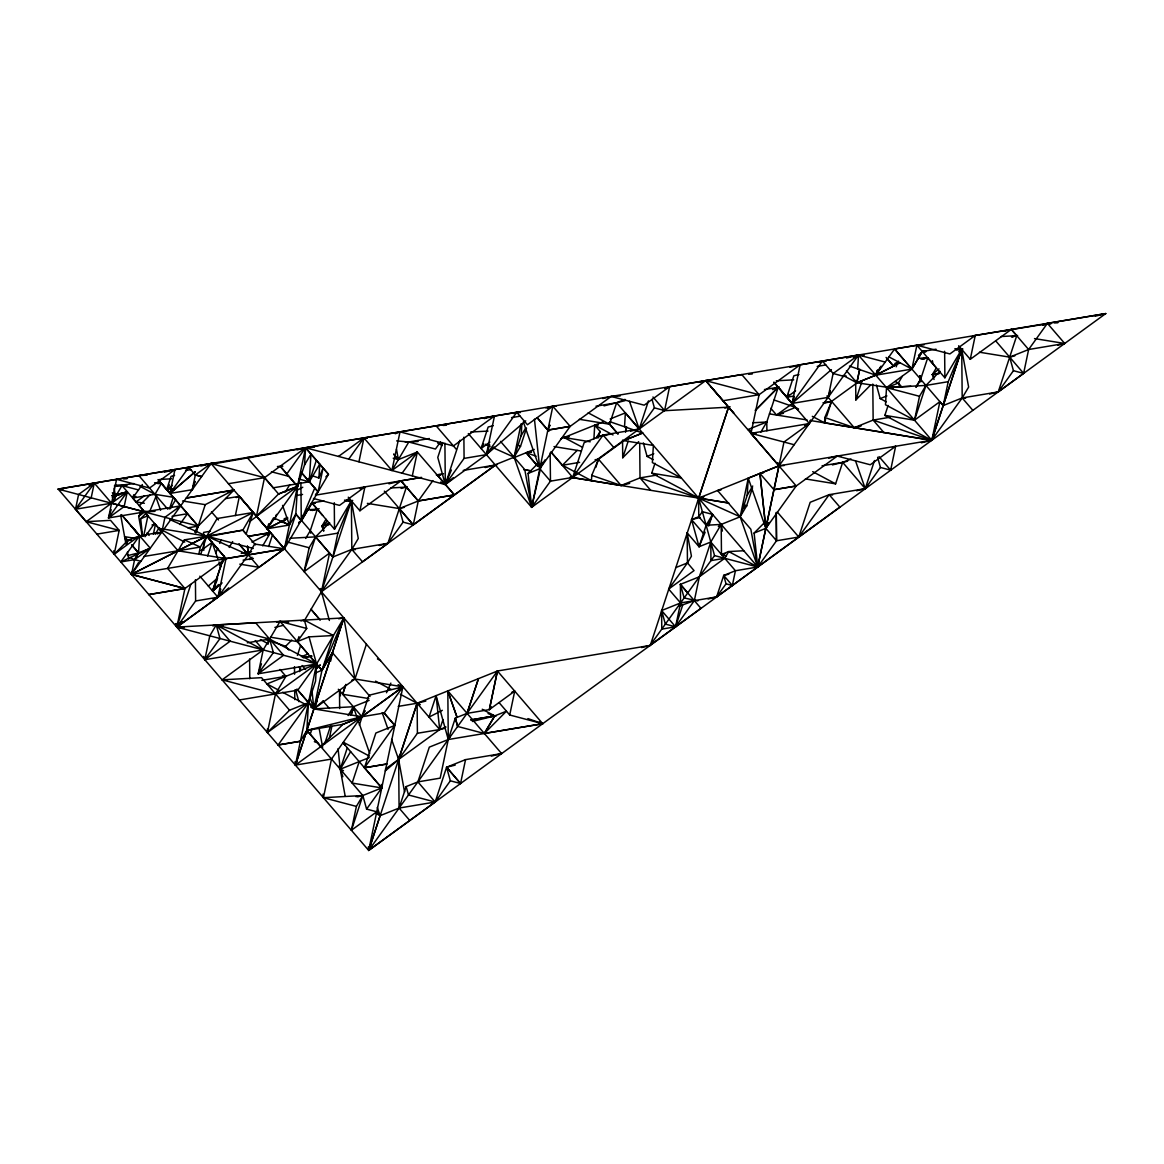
<?xml version="1.0" encoding="UTF-8"?>
<svg xmlns="http://www.w3.org/2000/svg" width="1164" height="1164" viewBox="0 0 1164 1164"><rect width="100%" height="100%" fill="white"/><g stroke="black" fill="none" stroke-linecap="round" stroke-linejoin="round"><path stroke-width="1.5" d="M623.424 441.054L598.5 459.198L591.763 475.363L591.457 480.659L562.43 465.236L550.892 451.836M175.619 623.744L176.797 627.09L217.93 597.219L248.31 554.893L254.698 544.01L284.322 548.841L225.991 558.618L184.93 588.518L131.561 574.434L134.573 559.637L138.56 552.915L139.564 535.775L161.869 532.035L162.96 528.732M239.799 564.162L258.975 567.29L284.394 548.855L295.831 514.095L297.489 486.363L304.546 464.902L305.565 447.762L516.758 412.289L520.177 412.609M312.33 475.741L318.921 478.011L319.736 464.145L309.304 481.78L273.249 487.818M270.688 637.232L297.344 641.582L309.042 636.868L316.564 664.004L315.546 681.158L308.489 702.634L306.656 733.786L306.83 730.381L361.888 716.748L384.164 713.008L402.948 686.833L398.132 684.65M630.582 431.146L639.167 429.021L603.098 435.06L572.703 477.415L550.427 481.168L531.701 507.344L514.095 457.176L521.152 435.714L521.865 423.711M593.902 438.915L594.717 425.195L598.296 425.006M624.544 426.752L625.359 412.885L610.183 418.967M784.143 465.556L778.92 465.847L748.248 478.186L740.159 516.801L747.215 495.326L748.234 478.171L778.905 465.862L931.709 440.225L962.192 397.942L968.623 387.074L961.726 349.331L954.873 348.705M956.284 349.622L961.726 349.331L931.709 440.356L824.534 422.838L824.854 417.527L831.591 401.362L856.544 383.218M857.679 368.901L858.508 355.035L863.95 354.714M936.016 349.2L922.295 351.499L911.907 369.104L886.517 387.597L885.484 404.766L914.497 420.189L939.886 401.682L943.233 405.552L962.192 397.942L998.261 391.904L1023.622 373.397L1028.627 349.52L1047.411 323.359L1105.771 313.567L368.712 850.433L58.2 489.113L1105.8 313.582L1095.222 316.201M113.81 550.761L114.188 554.253L127.851 540.474L139.564 535.775L120.794 561.936L134.573 559.637L150.258 548.215L139.578 535.775L114.188 554.253L119.179 530.391L86.194 521.69L75.5 509.235L78.585 494.496L94.269 483.075L97.805 483.395M120.052 479.146L116.575 479.335L108.499 517.951L124.184 506.515L127.269 491.775L111.584 503.197L94.269 483.075L89.264 485.082L94.269 483.075L91.185 497.814L75.5 509.235L111.569 503.197L144.569 511.898L155.016 511.331M143.638 536.226L147.915 515.783L139.287 505.729L150.36 494.569M157.14 533.941L161.869 532.035L164.953 517.282L180.653 505.86L108.499 517.951L111.206 509.687M164.444 472.162L174.949 469.558L169.959 493.42L192.249 489.695L211.033 463.519L58.2 489.113L198.186 526.128L233.964 490.044L186.196 498.061L234.24 490M198.898 553.875L200.324 547.051L217.115 518.533L253.199 512.495L246.171 534.014L242.825 530.144L184.407 539.863L167.616 568.41L184.93 588.518L176.841 627.134L316.564 663.975L321.977 670.275L313.902 708.905L295.452 765.097L331.493 759.074L365.336 710.869M288.687 622.231L280.029 621.445L263.18 649.919L204.806 659.712L209.796 635.835L216.228 624.952L343.817 617.924L321.977 670.275L315.284 672.967M235.361 515.594L239.377 496.301L225.641 498.599M280.553 466.648L297.489 486.377L256.444 516.321L264.504 477.677L305.55 447.762L314.527 447.194M338.666 618.782L343.817 617.938L316.564 664.004L258.204 673.781L263.18 649.919L216.228 624.952L212.808 625.534M212.91 599.227L217.93 597.219L226.02 558.633L284.394 548.855L305.565 447.762L445.288 484.573L486.377 454.658L525.735 420.844M302.596 515.434L301.534 520.541L298.712 522.607M384.338 491.135L399.339 508.581L403.093 522.141L387.888 543.326L351.834 549.393L332.875 557.003L329.528 553.118L304.139 571.611L309.129 547.749L315.56 536.866L329.63 522.68M344.515 500.142L351.368 500.767L337.866 533.127L332.875 557.003L315.56 536.866L290.054 538.263M212.837 625.796L216.242 624.952L269.612 639.065L316.564 663.975L295.409 765.126L402.948 686.833L354.976 679.005L351.644 680.343M348.283 497.203L359.909 510.763L364.914 486.887L360.171 488.793M330.62 661.196L332.409 652.669L370.021 696.494M343.089 621.431L343.831 617.924L354.976 679.005L313.902 708.891L310.773 707.232M329.383 738.194L331.886 726.263M351.863 713.75L352.954 708.483M402.889 686.818L368.682 850.389L435.176 802.025L450.352 780.811L446.583 767.251L465.542 759.626L501.611 753.574L447.805 690.921L417.149 703.245M440.589 482.071L445.288 484.573L464.087 458.398L486.377 454.658L494.467 416.028L484.268 418.56M521.065 423.827L514.095 457.176L495.137 464.785M465.542 759.626L460.551 783.503L450.352 780.811M497.421 671.002L542.73 723.717L509.716 715.002L514.721 691.14L489.331 709.618L497.421 671.002L650.283 645.409L728.577 407.167L705.675 380.628L669.591 386.681L664.848 388.587M652.044 399.383L654.401 407.866L664.586 410.557L669.591 386.681L644.201 405.174L611.216 396.458L602.719 398.568M789.963 367.329L800.163 364.798L759.088 394.712L750.998 433.343L778.992 465.891L858.479 355.064L863.746 354.729M885.207 362.062L858.523 355.035L833.104 373.528L828.113 397.39L830.296 390.769L828.128 397.39L792.058 403.428L800.163 364.798L858.523 355.005L863.819 355.5M843.114 375.463L856.864 382.781L859.716 369.148L856.85 382.781L893.355 388.238M877.627 457.292L880.45 467.462L890.649 470.154L895.64 446.278L892.482 447.543M877.452 370.196L875.823 375.157L911.892 369.104L916.897 345.242L924.056 344.835M888.117 405.45L884.858 415.359L914.511 420.189L919.502 396.298L925.933 385.429L939.988 371.243M921.393 442.8L931.811 440.298L939.886 401.682M956.532 349.709L961.74 349.418L948.224 381.69L943.233 405.552L925.933 385.415L886.517 387.597L919.502 396.298M958.641 345.766L970.267 359.312L975.257 335.45L1050.888 323.156M153.357 534.276L155.423 524.44L151.975 525.008M200.819 466.037L211.019 463.519L195.334 474.941L192.249 489.695L131.503 574.39L253.199 512.495L242.825 530.144L203.555 537.404M303.95 621.343L321.453 591.749L329.528 553.118L301.054 519.944M358.949 461.773L363.939 437.911L367.358 438.231M412.318 475.858L417.323 452.01L398.35 459.605L393.214 458.238M403.093 522.141L413.278 524.833L418.283 500.957L432.906 480.601M331.042 758.477L362.848 795.521L366.587 809.096L376.772 811.788L351.397 830.267L356.388 806.405L362.819 795.521L381.777 787.912L381.385 784.463M425.82 701.063L417.119 703.216L368.712 850.433L448.271 739.533L447.82 690.936L497.435 671.031L489.346 709.633L467.04 713.372L455.328 718.057L448.256 739.533L440.181 778.149L417.891 781.888L406.163 786.588L399.092 808.063L380.133 815.673L368.697 850.418L368.348 846.868M743.767 550.747L728.708 551.561L724.736 558.284L699.346 576.777L680.387 584.372L680.562 602.937L675.557 626.799L661.603 610.547L665.372 624.108L675.557 626.799L682.613 605.324L668.66 589.086L687.458 562.91L687.167 532.865L699.069 546.731L706.126 525.255L721.185 524.426L721.476 554.471L728.708 551.561L757.72 566.999L716.646 596.914L680.562 602.937L661.603 610.547L661.778 629.113L675.557 626.799L694.341 600.624L699.36 576.777L710.782 542.031L721.185 524.426L740.144 516.787L746.575 505.918L752.555 487.76M663.393 410.776L728.577 407.167L698.604 498.119L714.551 555.592L757.72 566.999L735.43 570.738L723.702 575.438L726.03 583.819L732.331 585.492L735.43 570.738L710.782 542.031L699.069 546.731L691.547 519.595L698.778 516.7L702.372 511.694L712.557 514.386L708.76 525.953M778.934 465.818L757.735 566.97L698.604 498.119L748.234 478.171L765.839 528.354L776.534 540.78L776.257 512.509L776.49 540.78L757.749 566.955L740.144 516.787L698.589 498.105L698.778 516.7L706.126 525.255L712.557 514.386L707.843 525.706M113.927 501.437L115.556 496.475L114.043 488.138M133.773 494.715L132.681 498.032L154.972 494.307L173.305 497.29L175.604 499.822L170.366 508.639M126.774 543.777L127.851 540.474L131.197 540.285M132.58 571.087L131.503 574.39L206.712 536.124L210.335 535.993M195.465 532.661L198.2 526.128L166.699 489.593L171.064 476.323L174.556 475.465M171.588 488.458L169.959 493.42L195.319 471.653L169.959 493.42L188.728 467.244L195.334 474.941L201.634 476.614L195.348 474.941M169.478 508.901L173.305 497.29L158.071 479.553L166.699 489.593L171.865 488.734M196.018 532.748L205.242 504.667L233.964 490.044L227.155 491.732M190.765 584.488L176.87 627.134L183.665 627.76M200.732 554.326L206.756 536.182L253.243 548.448M207.658 556.057L212.139 542.38L217.857 558.749M224.055 556.305L212.648 591.05L222.135 582.888M199.859 576.18L217.93 597.219L220.651 588.926L217.93 597.234L195.625 600.959L176.841 627.134L183.883 627.745M268.768 523.742L267.138 528.747L289.443 525.008L281.499 521.443L267.138 528.747L273.555 517.82L289.414 524.979L295.831 514.095L301.272 520.352L298.639 522.927M274.879 519.42L276.479 514.415M268.666 546.527L272.478 534.96L284.365 548.826L328.495 474.272L305.535 447.82L207.789 464.873L211.033 463.519M316.361 460.304L309.304 481.78L298.988 479.044M176.171 623.671L176.797 627.09L255.643 622.813L283.579 655.288L258.204 673.781L261.464 663.858M267.982 643.998L269.612 639.036L247.277 642.804M306.903 509.774L317.35 509.192L310.279 530.682L305.681 538.452M304.139 571.611L315.56 536.866L337.866 533.127M301.331 656.7L308.024 654.023L297.329 641.568L298.973 636.621M297.402 655.405L300.661 645.482M329.383 620.47L321.453 591.749L351.368 500.767L345.941 501.058M299.555 671.599L300.647 668.296M300.894 620.965L304.401 620.092L333.399 635.529L321.977 670.275L280.015 621.431L276.581 622.056M310.206 734.295L311.836 729.333M323.941 500.927L311.937 502.935L301.534 520.555L311.937 502.935L334.519 529.256L351.368 500.767L351.834 549.393L362.528 561.834L387.918 543.341L406.396 487.105L400.998 480.834L388.951 483.831M324.596 744.116L330.561 725.914M342.653 694.282L345.912 684.374L342.638 694.282L368.784 698.56M354.976 679.005L366.398 644.245M350.611 715.002L353.332 706.737L369.119 700.393M442.669 442.553L437.78 457.423L445.303 484.573L453.305 477.691M347.338 747.681L340.266 769.186L345.213 796.351M361.873 716.748L368.93 695.272L402.948 686.818L361.873 716.748L342.929 724.343L306.83 730.395L300.414 741.25L278.109 744.989L308.489 702.634L313.902 708.905L361.888 716.748L342.914 724.343M359.356 725.128L362.077 716.864L338.317 689.248M449.144 480.703L445.303 484.573L459.882 440.268M386.463 692.755L390.871 683.108M366.587 809.096L381.777 787.912L364.448 767.774L375.856 733.029L394.8 725.434L384.658 713.59M351.426 830.267L362.819 795.521L323.403 797.689L323.025 794.124M489.899 442.073L481.096 448.475L488.167 426.999L493.26 425.733M494.045 446.918L486.377 454.644L489.651 444.721M409.786 820.504L399.092 808.063L398.626 759.452L417.119 703.245L400.329 694.282M431.728 802.884L435.176 802.025L417.891 781.888L429.312 747.143L448.271 739.533L436.107 695.636L429.036 717.097L442.335 710.316M493.332 447.849L514.095 457.176L520.526 446.307L526.506 428.134M385.415 769.055L439.716 729.552L442.946 719.643M541.973 462.108L531.672 507.358L468.306 433.575M532.763 503.925L531.672 507.358L524.775 469.616L500.549 441.403M399.092 808.063L435.176 802.025L446.583 767.251L455.182 765.112M597.961 438.071L600.129 431.466L594.717 425.195L613.035 434.943M579.352 419.302L609.558 424.22L616.629 402.744L624.995 399.383M595.793 467.448L598.5 459.198L595.066 459.765M638.687 441.651L622.725 457.772L628.153 441.214M648.464 400.911L639.211 429.036L616.614 402.744L596.012 406.192M625.359 412.871L698.691 498.134L651.738 473.181L654.997 463.272M760.747 432.251L766.8 421.979L778.221 387.277L773.914 382.243M708.119 598.994L716.631 596.885L723.702 575.438L728.809 574.172M776.49 540.78L798.78 537.041L810.188 502.295L829.161 494.671L839.855 507.111L757.691 566.955L783.983 442.044L809.373 423.565L786.791 397.244L793.848 375.783L798.941 374.517M831.402 369.643L792.058 403.428L794.255 396.793M721.011 489.928L717.577 490.51L750.838 529.242L757.735 566.97L754.112 533.054L765.839 528.34L766.916 525.037M804.63 425.457L809.373 423.565L810.479 420.146M824.534 422.838L825.611 419.535M826.702 416.232L831.591 401.362L823.006 402.802M861.826 381.719L855.846 399.936L870.585 385.066M805.415 478.913L835.606 483.831L842.678 462.355L851.044 458.994M874.513 460.522L865.259 488.647L856.631 490.757M919.56 382.578L927.723 357.814L917.276 358.381M914.511 420.175L925.933 385.429L948.224 381.69M810.319 420.51L931.811 440.298L961.726 349.331L959.078 351.703M989.662 394.029L998.261 391.904L1016.739 335.668L1011.341 329.397L1004.459 331.114M223.968 556.247L212.532 590.977L218.934 584.532L212.648 591.05L217.319 579.527M356.853 716.762L353.332 706.737L313.931 708.905L343.86 617.953L295.409 765.126L295.045 761.692M846.475 370.69L856.864 382.781L875.808 375.172L877.438 370.196M896.193 366.82L897.837 361.873M149.938 510.923L156.689 494.744M132.856 571.146L131.503 574.39L138.458 562.678M215.66 553.191L217.697 548.288M219.749 543.37L221.116 540.111M295.54 513.746L301.2 520.352L314.746 488.007L302.349 473.632M318.921 478.011L323.083 468.015L318.092 491.877L315.575 494.351M296.922 689.103L313.887 708.905L317.292 700.801M295.467 765.126L296.762 761.853M444.91 443.149L445.303 484.573L451.385 470.009M699.069 546.731L705.137 532.181M142.328 536.313L138.676 516.321L141.863 510.938M160.574 510.269L154.987 494.307L161.418 483.409L166.699 489.593L172.33 485.49M166.699 489.593L169.449 484.937M129.67 557.425L134.573 559.637L138.56 552.915L150.258 548.215L120.794 561.936M155.205 534.32L159.075 527.816M194.723 531.992L198.186 526.128L187.477 513.702L179.736 524.484M229.177 547.444L232.655 541.566M215.209 586.627L212.605 591.021L218.992 584.575M285.398 492.008L289.734 484.675M304.532 464.945L310.963 454.062L309.304 481.78L308.678 478.346M262.715 545.843L270.514 532.632L211.135 463.592L216.504 463.287L211.106 463.621L264.504 477.677L228.435 483.715M327.331 521.399L322.006 525.983L323.723 530.871L322.006 525.983L325.978 519.246M396.662 440.894L408.797 442L391.933 470.489L363.939 437.911L360.782 439.177M444.852 728.286L439.686 729.552L321.41 591.763L351.834 549.393L358.265 538.51L351.368 500.767M445.303 484.573L447.965 480.077M481.096 448.475L483.7 444.081M348.123 715.525L353.332 706.737L353.711 710.273L353.332 706.723M521.152 435.714L525.75 427.945M350.64 751.609L340.252 769.215L343.453 770.655M544.985 459.926L539.776 468.728L528.049 473.442L531.672 507.358L552.856 406.221L556.334 406.061M596.463 437.679L600.129 431.466M539.587 722.044L542.715 723.717L448.256 739.533L450.002 736.594M489.331 709.618L491.179 706.533M527.889 718.595L542.715 723.717L484.326 733.451L494.729 715.904L506.456 711.189L484.326 733.495L457.641 726.452L455.328 718.057L457.656 726.452M484.326 733.495L494.744 715.904L482.231 709.24M675.731 567.61L687.458 562.91L691.431 556.188L687.167 532.865M793.644 396.095L786.791 397.244L788.523 394.32L786.791 397.244L778.25 387.248L764.472 389.533M747.215 495.326L752.715 486.014M840.859 455.866L837.28 456.07L796.22 485.985L773.944 489.709L759.947 473.472L765.825 528.354L769.302 522.476L765.839 528.34L759.947 473.472L763.395 472.904M857.606 396.924L855.846 399.936L855.656 380.483M899.859 362.921L875.823 375.157L881.017 366.354L875.808 375.157L856.864 382.781M886.633 387.714L898.346 383.014L902.318 376.292M889.005 356.926L911.907 369.104L922.295 351.513L925.671 351.368M926.268 385.866L920.637 379.275L919.516 376.088L920.651 379.275L916.024 387.045L920.651 379.275L920.011 375.841M875.823 375.157L894.607 348.982L916.897 345.242L944.877 377.805L961.726 349.331L962.192 397.942L972.886 410.383M849.444 366.063L875.808 375.172L881.017 366.354M875.808 375.157L893.559 366.136L895.407 363.037M75.5 509.235L94.269 483.075M108.499 517.951L127.269 491.775L112.122 497.057M142.357 484.544L132.681 498.032L135.868 496.417M145.034 536.706L154.521 523.465M287.857 518.155L267.138 528.703L297.504 486.377L286.795 473.952L305.55 447.762L297.053 449.871M203.656 656.438L204.806 659.697L219.996 638.527L216.228 624.952L223.153 625.606M348.749 459.096L363.939 437.911L338.549 456.404M258.204 673.781L273.38 652.611L269.612 639.036M402.118 473.181L417.323 452.01L454.367 494.933L418.283 500.971L399.325 508.581L367.373 503.372M297.329 641.568L306.714 628.473L304.386 620.092M440.661 441.767L435.452 449.042L408.753 442L429.385 438.537M279.476 690.601L266.949 683.937L316.564 664.004L297.795 690.179L239.406 699.971M486.392 454.644L516.758 412.289L527.452 424.744L552.827 406.251L570.156 426.373L539.79 468.728L550.47 481.168L550.15 452.883M364.448 767.774L386.739 764.021L364.448 767.774L394.8 725.434L384.135 712.994M385.284 770.903L398.626 759.437L417.41 733.276L417.119 703.245L398.219 706.388M654.401 407.866L639.211 429.036L629.477 401.304M448.256 739.533L497.435 671.031M792.073 403.413L822.453 361.058L825.873 361.364M714.551 555.592L650.167 645.278L700.932 608.321L680.387 584.372L684.141 597.947L697.862 600.944M716.646 596.914L726.03 583.819M765.868 528.34L796.22 485.97L705.719 380.628L698.662 382.374M880.45 467.462L865.259 488.647L829.161 494.671L798.766 537.026L777.319 512.058M998.232 391.875L1013.437 370.705L1009.668 357.13L1028.627 349.52L1064.696 343.467L1057.814 345.17M142.546 536.153L140.684 518.678L146.897 512.407M256.444 516.321L278.545 493.973L263.864 476.891M219.399 565.529L223.226 561.674M181.933 621.998L176.826 627.149L176.419 623.526M181.977 621.983L176.87 627.134L284.351 548.797M325.862 476.833L328.437 474.228L305.535 447.674M274.078 642.295L285.617 646.282L291.757 640.084M280.015 669.46L285.908 676.328L275.49 693.919L267.414 732.563L308.489 702.634L289.53 710.244L267.414 732.549L267.385 728.955M528.049 473.442L537.884 463.519M311.807 689.263L313.902 708.905L316.477 706.301L313.902 708.891L309.799 697.192M577.169 450.395L562.43 465.251L579.614 462.355M358.396 720.574L362.077 716.864M778.221 387.277L755.232 410.47L778.207 387.219L797.486 409.684M918.469 355.369L922.295 351.513L925.744 351.863M754.112 533.054L763.948 523.145M959.165 351.906L961.726 349.331M181.86 621.911L176.753 627.061L182.195 622.536M342.929 724.343L320.813 746.633L306.86 730.352L331.493 759.074L323.417 797.704L356.388 806.405M886.08 357.435L893.559 366.151L898.535 361.146M267.88 534.873L270.514 532.603L248.136 536.342M208.341 586.045L217.683 578.028M282.401 522.461L286.359 519.057M249.271 559.564L251.977 557.236M217.93 597.205L228.784 587.878M313.902 708.891L323.257 700.874M939.028 368.872L932.349 374.59L934.066 379.493M200.863 550.601L212.139 542.38M249.649 521.559L256.691 516.423M364.914 486.887L339.524 505.38L313.48 498.498M359.909 510.763L400.998 480.834L421.615 477.386M204.806 659.712L230.196 641.204L216.228 624.952M404.49 507.3L399.325 508.581L413.278 524.833L495.457 465.003L463.214 470.416M263.18 649.919L222.12 679.834L275.49 693.919L316.564 664.004M570.156 426.359L547.866 430.098L549.946 425.093L547.837 430.127L570.156 426.359L611.216 396.458L620.179 395.964M531.642 507.329L705.66 380.628L741.788 374.59L759.088 394.712L723.019 400.765M786.791 397.244L795.579 390.842M743.752 507.97L746.575 505.918L743.534 504.303M970.267 359.312L1011.341 329.397L1028.641 349.52M895.64 446.278L870.265 464.771L837.28 456.07L828.783 458.179M174.949 469.558L149.559 488.036L116.575 479.335M132.812 498.134L136.043 501.902L144.511 495.748M138.676 516.321L145.806 511.127M417.323 452.01L391.933 470.489L400.009 431.873L395.265 433.765M494.467 416.028L453.393 445.943L400.009 431.859L403.602 431.655M283.143 547.182L321.439 591.749L495.529 465.076M791.244 404.359L776.577 415.039L770.801 408.317M718.334 526.506L721.185 524.426L722.408 531.09M668.66 589.071L694.05 570.593L687.458 562.91M296.369 490.568L302.756 487.265M251.933 542.104L270.47 532.603L268.055 535.12L270.47 532.603L248.179 536.357M185.382 468.597L188.728 467.244M302.334 449.057L305.535 447.82M140.684 518.678L147.915 515.768M177.306 507.213L180.653 505.86M236.219 497.566L239.377 496.301L272.958 535.338M513.6 413.569L516.758 412.289M547.822 408.258L552.827 406.251L545.96 407.953M284.147 518.809L287.493 517.456M324.203 528.543L322.006 525.983L329.237 523.072M513.295 457.932L534.276 449.435M560.903 438.784L603.432 421.674M606.531 435.38L603.098 435.06L584.139 442.669L572.703 477.415L551.27 452.432M651.738 473.181L681.377 478.011L652.364 462.588L653.368 445.448L623.729 440.618L642.673 433.008L609.718 421.644M623.729 440.632L642.673 433.008M819.296 362.324L822.453 361.058L833.148 373.498L843.303 376.219M772.46 389.562L779.211 386.855M853.445 357.042L858.479 355.064L931.797 440.298L873.146 420.073L854.187 427.697L861.069 425.98M853.765 356.926L858.508 355.02L846.432 358.032M643.328 442.858L647.082 456.419L653.775 453.727M972.1 336.716L975.257 335.45L949.882 353.943L916.897 345.228M747.855 429.589L766.8 421.979L766.887 430.811M570.142 477.196L621.081 485.49L640.025 477.895L657.209 475.014M1047.411 323.359L1042.566 325.294L1047.411 323.359L1050.874 323.665L1047.411 323.359L1064.711 343.482L1034.505 338.579M876.434 385.022L880.202 398.597L886.895 395.906M398.059 688.768L401.333 687.488M694.341 600.624L679.107 606.211M511.563 692.405L514.721 691.14M359.21 761.605L340.252 769.215L338.055 748.627M369.235 757.575L359.21 761.605L352.139 783.081L381.777 787.926L343.06 742.821L345.242 745.338M417.41 733.276L439.716 729.552L446.016 727.02M127.167 491.921L116.895 494.467L127.429 491.848M604.014 405.858L625.126 400.634M128.055 555.519L138.56 552.915L131.59 544.781M312.127 510.501L319.169 508.741M349.156 501.306L352.692 500.433M401.144 488.414L407.356 486.858M485.257 467.535L497.319 464.552M724.837 408.098L730.119 406.789M922.368 359.094L925.904 358.206L922.47 359.109M959.412 349.898L962.934 349.025M1012.316 336.774L1017.612 335.45M1011.487 336.978L1016.739 335.668L1001.084 336.527M783.459 413.307L776.577 415.01L795.521 407.4L798.577 409.015M824.723 403.064L831.591 401.362M1014.819 355.849L1009.668 357.13L1023.622 373.382L1013.437 370.705M222.586 559.462L225.976 558.618L206.756 536.197L158.77 528.325L155.423 524.44M379.319 545.48L387.918 543.341M591.763 475.363L621.081 485.49L629.68 483.38M698.604 498.119L703.856 496.81L698.633 498.134L728.809 503.023L570.375 477.255M832.362 464.916L847.639 461.177M700.292 517.427L691.547 519.595L703.172 533.141M274.879 627.425L283.376 625.315M754.316 567.843L757.72 566.999M641.582 647.562L650.283 645.409M472.366 721.462L494.729 715.918L488.051 713.576M491.295 756.134L501.611 753.574M357.741 796.787L362.848 795.521L355.98 796.671M511.549 417.6L520.133 416.159M817.215 366.384L825.8 364.943M582.393 447.252L564.06 437.519L569.211 436.66M526.186 452.738L531.497 451.85L526.186 452.738L537.724 466.167L526.186 452.738L536.08 456.157M172.054 516.307L187.477 513.717L173.232 497.086M295.7 495.602L302.567 494.453M187.899 527.845L198.186 526.128M210.451 531.235L203.598 532.399L203.627 535.993M400.998 480.834L418.298 500.971L454.367 494.904L437.082 474.796L440.559 474.592M143.638 556.523L200.324 547.051L184.421 539.863M241.224 553.409L251.54 551.692M243.087 560.16L253.388 558.429M184.93 588.518L148.861 594.571L184.93 588.518L131.561 574.463L225.976 558.618L178.034 550.79L158.74 528.325M333.399 635.515L309.042 636.868M185.585 470.503L190.736 469.645M133.991 483.569L115.294 485.985M920.826 358.963L927.723 357.814L936.336 367.868L932.349 374.59L934.546 377.165M842.605 376.496L846.141 375.914M597.117 436.413L611.275 434.041M315.371 495.18L420.204 477.618M436.34 474.927L443.499 473.719M96.888 534.131L119.179 530.391L110.551 520.337L86.194 521.69L111.569 503.197L122.002 485.592L138.487 489.942M809.373 423.565L750.998 433.343L749.834 429.996M310.453 510.356L317.35 509.192M872.796 384.062L873.146 420.073L890.315 417.192M322.006 525.983L328.859 524.833M822.06 465.804L842.678 462.355L865.259 488.662L855.54 460.915M773.929 489.695L796.22 485.97M724.896 553.904L721.476 554.471L726.409 556.188M724.736 558.284L710.957 560.597L710.782 542.031M261.842 680.358L285.908 676.328L282.416 675.76M278.109 744.989L300.414 741.25M1054.366 322.966L1057.843 322.777M921.888 351.528L925.889 351.31M748.743 374.197L752.22 374.008M759.088 394.712L705.719 380.643L709.298 380.439M776.315 380.803L793.717 379.842M439.57 425.617L436.093 425.806L456.375 449.377M443.048 425.427L446.525 425.238M470.62 432.033L488.022 431.073M405.305 442.189L418.094 441.476M752.89 422.765L766.8 421.994M252.399 457.277L247.175 457.568L273.264 487.803M756.382 433.037L750.998 433.343L756.411 439.599M277.439 466.502L282.837 466.197M147.231 475.13L138.865 475.596L167.776 509.206M123.53 478.942L127.022 478.753M159.744 479.452L171.457 478.811M63.642 488.807L58.2 489.113L61.808 489.433M114.334 486.014L127.007 485.315M157.795 483.627L161.418 483.424M390.74 487.963L406.396 487.105M311.53 502.95L315.517 502.732M886.488 387.612L910.845 386.288M115.149 484.966L122.002 485.592L161.869 532.035M962.192 397.942L965.611 398.263M705.719 380.628L709.182 380.948M754.418 433.648L750.998 433.328L794.183 444.735M829.161 494.671L832.58 494.976M214.714 463.869L211.106 463.548L214.598 463.912M154.565 482.784L161.418 483.409M315.357 503.241L311.937 502.935L322.632 515.376M115.862 494.38L119.456 494.7M351.834 549.393L355.253 549.699M227.3 680.314L222.106 679.849L261.536 677.666L289.545 710.229M979.491 352.226L1009.683 357.144L995.846 341.037M769.462 413.875L807.045 419.957M564.06 437.519L590.221 441.782M554.006 446.583L580.647 450.919M523.96 469.689L531.06 470.853M524.047 469.718L531.177 470.882M182.573 500.971L205.242 504.667M136.043 501.902L144.38 503.27M126.294 541.449L124.606 536.648L134.602 538.277M491.193 715.307L496.082 716.107M271.43 471.784L288.657 476.323M286.562 541.784L309.129 547.749M134.588 559.637L140.888 561.295M280.015 621.431L306.714 628.473M435.176 802.025L408.491 794.983L406.163 786.588M639.705 443.688L640.025 477.895L698.691 498.134M774.104 400.009L795.521 407.415L774.002 382.345M824.854 417.527L854.172 427.654L826.949 395.949M265.843 639.443L269.131 640.578M314.353 741.686L317.554 742.792L319.183 744.713M895.145 381.559L898.346 383.014L901.649 386.855M485.344 444.255L490.117 446.379M169.988 519.61L248.267 554.893L259.005 567.334M417.105 703.26L420.32 704.657M880.202 398.597L886.313 401.842M884.858 415.359L931.811 440.327M812.705 471.653L835.606 483.831M588.184 412.842L609.558 424.22M647.082 456.419L653.193 459.664M517.471 444.677L520.526 446.307M437.708 443.091L442.291 445.521M140.044 486.348L154.972 494.307M161.781 529.94L184.712 542.118M377.427 658.955L380.555 660.628M375.565 681.144L391.148 689.423M260.314 639.574L268.142 643.736M282.605 692.26L306.074 704.744M343.424 742.283L369.381 756.091M375.55 813.229L380.133 815.658L377.282 807.496M812.312 416.334L824.534 422.838M314.746 488.007L318.107 491.877L301.229 472.395M911.907 369.104L894.607 348.982L920.651 379.275M711.102 386.899L733.873 413.322L728.591 407.138M640.025 477.895L650.734 490.335M537.332 417.891L548.884 431.306L537.375 417.934M398.379 459.591L393.767 454.236L398.379 459.591L396.502 449.304M239.391 496.301L284.452 548.884M211.484 511.84L218.483 519.973M112.355 492.736L115.571 496.475L112.079 495.573L115.571 496.475L113.403 493.958M873.146 420.073L883.84 432.513M879.009 456.608L890.649 470.154M652.96 396.997L664.586 410.543M603.098 435.06L613.792 447.5M723.702 575.438L732.331 585.477M598.5 459.198L621.081 485.49M680.387 584.372L687.735 592.956M406.396 487.105L418.298 500.971M399.325 508.581L413.278 524.833M499.254 702.809L509.716 715.002M280.306 466.386L286.795 473.952M242.825 530.115L255.513 544.898M239.086 544.083L247.234 553.569L239.042 544.054M206.756 536.197L225.947 558.545M285.617 646.282L288.832 650.007M302.131 665.502L305.623 669.562M323.068 701.194L329.427 708.483M255.236 640.578L263.5 650.24M297.198 689.481L313.873 708.818M146.984 532.966L149.123 535.455M376.743 811.715L380.133 815.658M122.496 515.812L140.349 536.619M121.478 514.648L139.535 535.702M132.129 545.45L138.545 552.9M124.606 536.648L128.098 540.722M887.274 358.788L893.559 366.136M311.283 657.835L315.517 662.767M898.346 383.014L899.496 386.273M777.843 462.632L778.992 465.891M523.334 421.921L539.776 468.743L534.451 419.171M456.957 717.039L447.82 690.936L456.943 717.024M382.199 712.615L388.063 729.333M391.584 739.373L398.626 759.452L404.577 792.044M320.318 588.548L321.439 591.749M358.017 720.109L369.745 753.559M282.546 505.394L289.414 524.964M339.117 765.927L342.856 776.708M299.25 667.088L300.414 670.435M219.007 562.008L220.724 566.912M295.612 689.83L298.872 701.674M920.026 375.841L921.088 381.69M397.986 756.018L398.626 759.452M310.09 529.635L310.744 533.199M321.162 590.221L321.817 593.786M339.393 690.019L340.441 695.781M319.125 728.155L322.646 747.346M120.663 514.997L125.974 544.199M127.429 552.085L128.68 558.953M932.393 360.665L933.004 364.012M247.466 546.207L248.223 553.206M436.093 695.606L439.686 729.552M247.408 546.163L248.165 553.147M944.63 351.295L944.892 377.805M622.551 440.094L622.725 457.758M463.883 437.184L464.087 458.398M339.495 690.543L339.655 708.556M334.272 502.732L334.519 529.256M300.894 482.565L301.272 520.366M294.492 666.666L294.55 674.218M294.71 690.048L294.783 699.666M249.605 658.955L249.78 678.772M203.7 543.195L203.773 550.397M195.421 579.745L195.625 600.959M141.688 532.05L141.717 535.586M626.567 426.984L625.505 432.106L626.581 426.999M194.97 481.43L192.249 489.695L194.97 481.43M478.477 678.627L467.04 713.372L478.491 678.627M332.395 652.669L321.977 670.275L332.395 652.669M320.1 665.066L316.419 668.791L320.1 665.066M297.504 486.377L278.545 494.002L297.489 486.363M939.217 373.455L932.349 374.59L939.217 373.455M311.777 656.132L303.193 657.573L311.777 656.132M494.758 715.889L470.678 719.949L494.744 715.904M440.545 475.101L437.082 474.796L440.545 475.101M746.575 505.918L743.025 505.336L746.59 505.933M617.953 433.91L608.728 423.187L617.953 433.91M320.071 619.888L311.035 609.354L320.071 619.888M460.537 783.503L446.583 767.251L460.551 783.503M139.695 535.862L131.052 525.779L139.68 535.862"/></g></svg>
